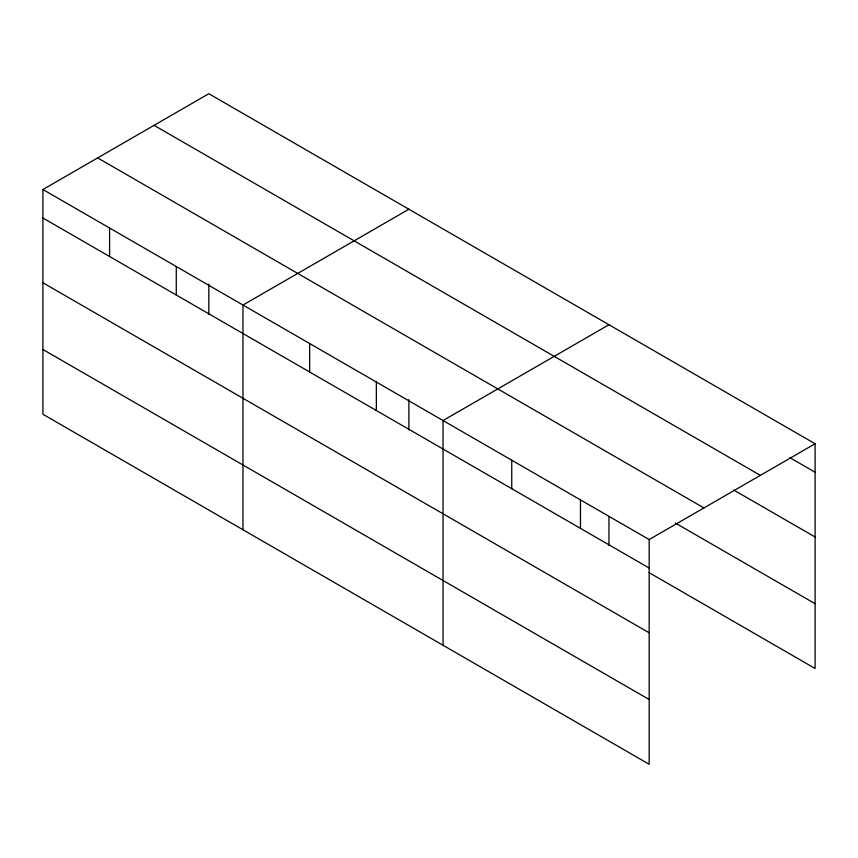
<?xml version="1.0" encoding="UTF-8"?>
<svg xmlns="http://www.w3.org/2000/svg" width="858" height="858" viewBox="0 0 858 858"><rect width="100%" height="100%" fill="white"/><g stroke="black" fill="none" stroke-linecap="round" stroke-linejoin="round"><path stroke-width="1.29" d="M42.9 189.521L649.174 539.553L649.174 764.274L42.9 414.242L42.9 189.521L208.826 93.726L815.1 443.758L815.1 668.479L649.045 572.608M408.891 209.234L242.975 305.03L242.975 529.751M608.965 324.742L443.039 420.538L443.039 645.259M649.174 539.553L815.1 443.758M789.907 457.7L815.1 472.243M154.065 125.332L760.349 475.364M733.794 490.057L815.1 537.001M97.651 157.904L703.935 507.936M675.385 523.058L815.1 603.721M42.9 218.007L649.174 568.039M42.9 282.765L649.174 632.796M42.9 349.485L649.174 699.517M608.965 516.43L608.965 545.506M580.469 499.882L580.469 528.367M511.754 460.21L511.754 488.695M408.891 399.603L408.891 429.997M376.351 382.035L376.351 410.521M309.663 343.532L309.663 372.018M208.826 284.084L208.826 314.489M176.276 266.527L176.276 295.013M109.588 228.024L109.588 256.51"/></g></svg>
